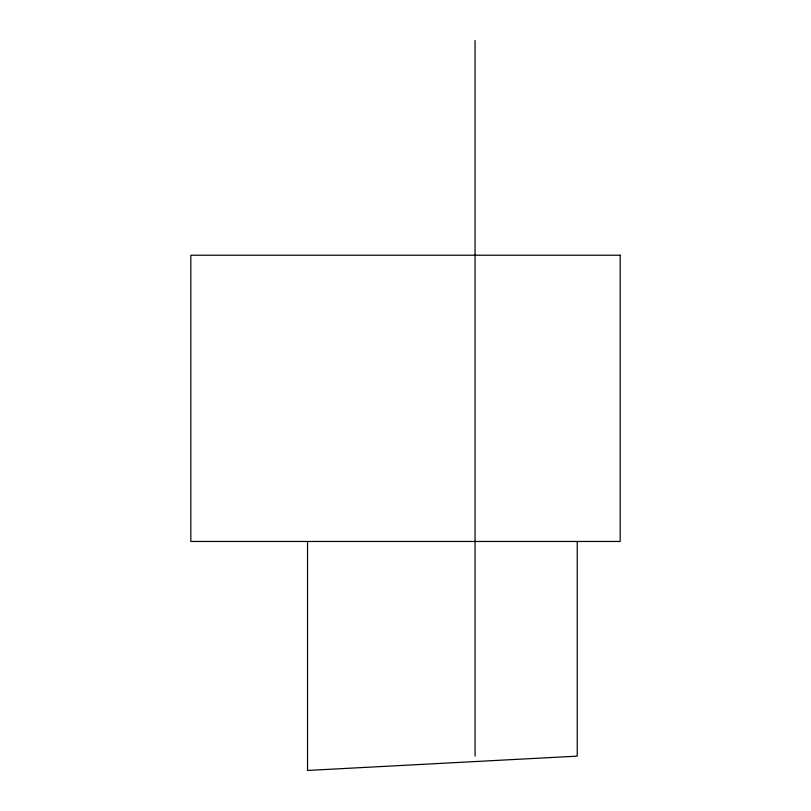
<?xml version="1.0" encoding="UTF-8"?>
<svg xmlns="http://www.w3.org/2000/svg" width="811" height="811" viewBox="0 0 811 811"><rect width="100%" height="100%" fill="white"/><g stroke="black" fill="none" stroke-linecap="round" stroke-linejoin="round"><path stroke-width="1.22" d="M577.239 541.464L577.239 756.136L307.541 770.45L307.541 541.464M475.064 40.55L475.064 756.136M620.172 255.222L190.828 255.222L190.828 541.464L620.172 541.464L620.172 255.222"/></g></svg>
